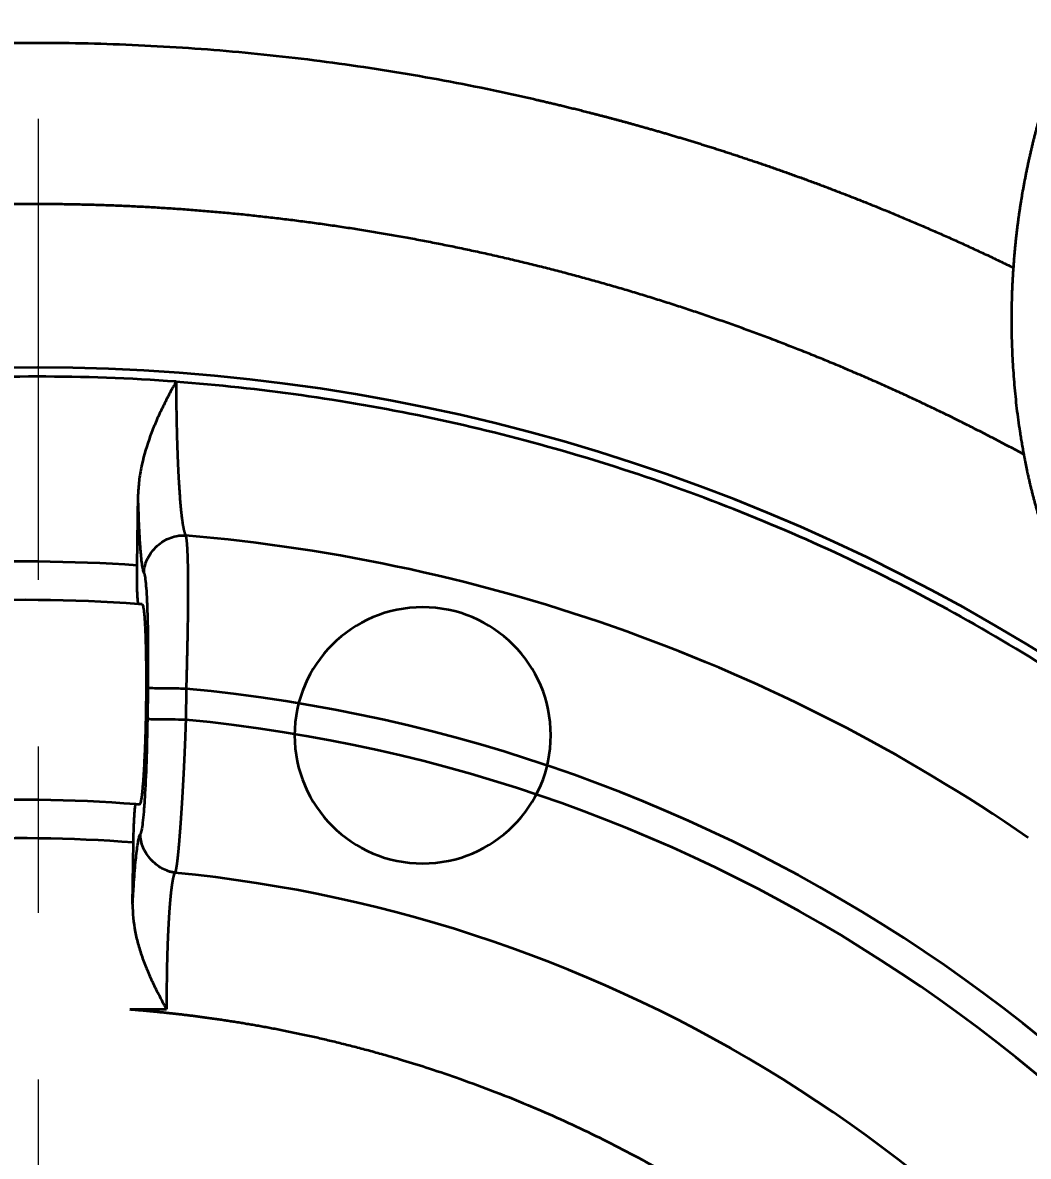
# Model space of a CAD drawing. Header units: millimetres. Extents: x -742 to 742, y -525 to 525.
# Drawn here: x -275.53 to -236.27, y 191.76 to 236.01 of the extents above; entities that cross this region are included whole.
import ezdxf

# ---------------------------------------------------------------- set-up
doc = ezdxf.new("R2010")
doc.units = ezdxf.units.MM
doc.linetypes.add('PHANTOM', pattern=[50.5, 18, -6.5, 6.5, -6.5, 6.5, -6.5])
doc.linetypes.add('点画线', pattern=[18, 12, -2, 2, -2])
doc.layers.get('0').update_dxf_attribs({"lineweight": 18})
for name, color, linetype, lineweight in [('中心线层', 1, '点画线', 18), ('尺寸线层', 3, 'Continuous', 18), ('粗实线层', 7, 'Continuous', 35)]:
    doc.layers.add(name, color=color, linetype=linetype, lineweight=lineweight)
doc.styles.add('标准', font='', dxfattribs={"width": 0.667})
doc.styles.get('标准').set_extended_font_data('宋体')
doc.dimstyles.new('标准', dxfattribs={"dimscale": 3, "dimtxt": 3.5, "dimasz": 4, "dimexe": 2, "dimexo": 0, "dimtad": 1, "dimdsep": 46, "dimtxsty": '标准', "dimblk": '_CAXARROW', "dimcen": 0, "dimdle": 6, "dimazin": 2, "dimtfac": 0.707107, "dimtdec": 3, "dimtmove": 2, "dimatfit": 3, "dimfxl": 1, "dimfrac": 2, "dimtolj": 1, "dimarcsym": 1})

# ---------------------------------------------------------------- blocks, each defined once
blk = doc.blocks.new('*X13')
at = {"layer": '尺寸线层', "color": 0, "lineweight": 18}
blk.add_line((-124.916, 358.193), (-25.307, 358.193), dxfattribs=at)
at = {"layer": '尺寸线层', "color": 0, "lineweight": 18, "insert": (-32.77, 365.23), "char_height": 10.5, "width": 29.85047, "attachment_point": 5, "line_spacing_factor": 1.15057, "style": '标准'}
blk.add_mtext('\\T1.1;210', dxfattribs=at)
blk = doc.blocks.new('_CAXARROW')
blk.add_hatch(color=0).paths.add_polyline_path([(0, 0), (-1, 0.125), (-1, -0.125)], flags=0)

msp = doc.modelspace()

# ---------------------------------------------------------------- linework, layer by layer
at = {"layer": '中心线层', "linetype": 'PHANTOM'}
msp.add_line((-274.916, -88.741), (-274.916, 382.193), dxfattribs=at)
at = {"layer": '粗实线层'}
for p, q in [((-271.062, 214.825), (-271.025, 217.61)), ((-270.646, 210.031), (-270.663, 208.819)), ((-269.149, 210.011), (-269.165, 208.8)), ((-271.238, 201.609), (-271.206, 204.007))]:
    msp.add_line(p, q, dxfattribs=at)
for centre, radius, start, end in [((-274.93, 148.179), 74.366, 55.39145, 124.6427), ((-274.93, 148.179), 74.015, 85.82627, 94.23109), ((-274.93, 148.179), 68.058, 55.3913, 85.14552), ((-275.558, 148.206), 66.77, 86.13891, 92.79768), ((-275.558, 148.206), 65.27, 85.99849, 92.90321), ((-259.916, 208.193), 5, 0, 180), ((-274.93, 148.179), 62.102, 27.64927, 84.65842), ((-274.93, 148.179), 60.894, 28.24627, 84.5674), ((-259.916, 208.193), 5, 180, 0), ((-275.558, 148.206), 57.47, 85.55819, 93.13304), ((-275.558, 148.206), 55.97, 85.5401, 93.1041), ((-274.93, 148.179), 54.914, 31.6545, 84.4159)]:
    msp.add_arc(centre, radius, start, end, dxfattribs=at)
msp.add_ellipse((-275.562, 148.16), major_axis=(4.511, 57.339), ratio=0.999596, start_param=6.281867, end_param=6.28417, dxfattribs=at)
for points, degree, knots in [([(-313.014, 226.419), (-312.97, 226.441), (-312.87, 226.489), (-312.701, 226.571), (-312.495, 226.671), (-312.25, 226.788), (-311.968, 226.922), (-311.647, 227.072), (-311.288, 227.239), (-310.891, 227.421), (-310.455, 227.618), (-309.979, 227.83), (-309.464, 228.055), (-308.91, 228.294), (-308.315, 228.544), (-307.681, 228.806), (-307.005, 229.079), (-306.289, 229.36), (-305.531, 229.65), (-304.731, 229.948), (-303.889, 230.251), (-303.005, 230.559), (-302.078, 230.871), (-301.108, 231.184), (-300.095, 231.499), (-299.038, 231.813), (-297.936, 232.124), (-296.791, 232.431), (-295.601, 232.733), (-294.116, 233.087), (-292.354, 233.471), (-290.334, 233.861), (-288.333, 234.198), (-286.351, 234.485), (-284.391, 234.722), (-282.453, 234.912), (-280.539, 235.057), (-278.649, 235.158), (-276.785, 235.216), (-274.897, 235.235), (-272.975, 235.211), (-271.013, 235.143), (-269.053, 235.031), (-267.095, 234.874), (-265.142, 234.673), (-263.194, 234.429), (-261.252, 234.14), (-259.317, 233.807), (-257.39, 233.431), (-256.089, 233.147), (-255.406, 232.989), (-255.338, 232.973), (-255.267, 232.957), (-255.195, 232.94), (-255.12, 232.922), (-255.043, 232.904), (-254.964, 232.886), (-254.883, 232.866), (-254.799, 232.847), (-254.714, 232.826), (-254.626, 232.805), (-254.537, 232.784), (-254.445, 232.761), (-254.351, 232.738), (-254.255, 232.715), (-254.157, 232.691), (-254.056, 232.666), (-253.954, 232.641), (-253.85, 232.615), (-253.743, 232.588), (-253.634, 232.561), (-253.523, 232.533), (-253.41, 232.504), (-253.295, 232.474), (-253.178, 232.444), (-253.059, 232.413), (-252.938, 232.382), (-252.814, 232.35), (-252.689, 232.317), (-252.561, 232.283), (-252.432, 232.248), (-252.3, 232.213), (-252.166, 232.177), (-252.03, 232.14), (-251.892, 232.102), (-251.752, 232.064), (-251.61, 232.024), (-251.466, 231.984), (-251.32, 231.943), (-251.172, 231.901), (-251.021, 231.858), (-250.869, 231.815), (-250.715, 231.77), (-250.558, 231.725), (-250.4, 231.679), (-250.239, 231.631), (-250.077, 231.583), (-249.912, 231.534), (-249.746, 231.484), (-249.577, 231.433), (-249.407, 231.381), (-249.234, 231.328), (-249.06, 231.274), (-248.883, 231.219), (-248.705, 231.163), (-248.524, 231.106), (-248.342, 231.047), (-248.157, 230.988), (-247.971, 230.928), (-247.782, 230.866), (-247.592, 230.804), (-247.4, 230.74), (-247.206, 230.675), (-247.009, 230.609), (-246.811, 230.542), (-246.611, 230.473), (-246.409, 230.404), (-246.205, 230.333), (-246, 230.261), (-245.792, 230.188), (-245.583, 230.113), (-245.371, 230.037), (-245.158, 229.96), (-244.943, 229.882), (-244.726, 229.802), (-244.507, 229.721), (-244.286, 229.638), (-244.063, 229.554), (-243.839, 229.469), (-243.613, 229.382), (-243.385, 229.294), (-243.155, 229.205), (-242.923, 229.114), (-242.69, 229.021), (-242.454, 228.927), (-242.217, 228.832), (-241.979, 228.734), (-241.738, 228.636), (-241.496, 228.536), (-241.252, 228.434), (-241.006, 228.331), (-240.759, 228.226), (-240.509, 228.119), (-240.259, 228.011), (-240.006, 227.901), (-239.752, 227.79), (-239.496, 227.676), (-239.239, 227.561), (-238.979, 227.445), (-238.719, 227.326), (-238.456, 227.206), (-238.192, 227.084), (-237.927, 226.96), (-237.66, 226.834), (-237.391, 226.706), (-237.121, 226.577), (-236.94, 226.49), (-236.85, 226.446)], 3, [0, 0, 0, 0, 0.146208, 0.333993, 0.563355, 0.834294, 1.146811, 1.500906, 1.896581, 2.333835, 2.81267, 3.333086, 3.895085, 4.498667, 5.143833, 5.830586, 6.558925, 7.328853, 8.140371, 8.99348, 9.888182, 10.824479, 11.802373, 12.821865, 13.882957, 14.985652, 16.129951, 17.315857, 18.543372, 19.812498, 21.896557, 23.953236, 25.982524, 27.984409, 29.958878, 31.905923, 33.825531, 35.717694, 37.582401, 39.419644, 41.383211, 43.346736, 45.310218, 47.273655, 49.237047, 51.200393, 53.163692, 55.126943, 57.090145, 59.053298, 59.121298, 59.191505, 59.263917, 59.338535, 59.415359, 59.494389, 59.575625, 59.659067, 59.744716, 59.83257, 59.92263, 60.014896, 60.109367, 60.206045, 60.304929, 60.406019, 60.509315, 60.614817, 60.722525, 60.832439, 60.944559, 61.058885, 61.175416, 61.294154, 61.415098, 61.538248, 61.663604, 61.791166, 61.920934, 62.052908, 62.187088, 62.323475, 62.462067, 62.602865, 62.74587, 62.89108, 63.038497, 63.188119, 63.339948, 63.493983, 63.650224, 63.808671, 63.969325, 64.132184, 64.29725, 64.464521, 64.633999, 64.805684, 64.979574, 65.155671, 65.333974, 65.514483, 65.697198, 65.88212, 66.069247, 66.258582, 66.450122, 66.643869, 66.839822, 67.037981, 67.238347, 67.440919, 67.645698, 67.852683, 68.061874, 68.273272, 68.486876, 68.702687, 68.920704, 69.140927, 69.363358, 69.587994, 69.814837, 70.043887, 70.275144, 70.508606, 70.744276, 70.982152, 71.222235, 71.464524, 71.70902, 71.955723, 72.204633, 72.455749, 72.709072, 72.964602, 73.222338, 73.482282, 73.744432, 74.008789, 74.275353, 74.544124, 74.815102, 75.088287, 75.363679, 75.641277, 75.921083, 76.203096, 76.487316, 76.773743, 77.062377, 77.353218, 77.646266, 77.941522, 78.238985, 78.538655, 78.840532, 78.840532, 78.840532, 78.840532]), ([(-236.85, 226.446), (-236.848, 226.47), (-236.844, 226.519), (-236.839, 226.592), (-236.834, 226.666), (-236.828, 226.739), (-236.822, 226.812), (-236.816, 226.886), (-236.81, 226.959), (-236.803, 227.033), (-236.797, 227.106), (-236.79, 227.18), (-236.783, 227.253), (-236.776, 227.327), (-236.768, 227.401), (-236.761, 227.475), (-236.753, 227.549), (-236.745, 227.622), (-236.737, 227.696), (-236.728, 227.77), (-236.719, 227.844), (-236.711, 227.918), (-236.702, 227.993), (-236.692, 228.067), (-236.683, 228.141), (-236.673, 228.215), (-236.663, 228.29), (-236.653, 228.364), (-236.643, 228.439), (-236.632, 228.513), (-236.622, 228.588), (-236.611, 228.663), (-236.6, 228.737), (-236.588, 228.812), (-236.577, 228.887), (-236.565, 228.962), (-236.553, 229.037), (-236.541, 229.112), (-236.528, 229.187), (-236.516, 229.263), (-236.503, 229.338), (-236.49, 229.413), (-236.476, 229.489), (-236.463, 229.564), (-236.449, 229.64), (-236.435, 229.716), (-236.421, 229.791), (-236.406, 229.867), (-236.392, 229.943), (-236.377, 230.019), (-236.362, 230.095), (-236.346, 230.171), (-236.331, 230.247), (-236.315, 230.324), (-236.294, 230.425), (-236.267, 230.552), (-236.234, 230.703), (-236.2, 230.854), (-236.165, 231.005), (-236.13, 231.155), (-236.094, 231.305), (-236.058, 231.455), (-236.02, 231.605), (-235.982, 231.754), (-235.943, 231.903), (-235.904, 232.051), (-235.864, 232.2), (-235.823, 232.347), (-235.781, 232.495), (-235.739, 232.642), (-235.695, 232.789), (-235.652, 232.935), (-235.607, 233.081), (-235.561, 233.227), (-235.515, 233.372), (-235.468, 233.517), (-235.421, 233.662), (-235.372, 233.806), (-235.323, 233.95), (-235.273, 234.093), (-235.239, 234.188), (-235.222, 234.236)], 3, [0, 0, 0, 0, 0.072744, 0.145548, 0.218414, 0.291343, 0.364336, 0.437396, 0.510523, 0.583719, 0.656986, 0.730325, 0.803738, 0.877227, 0.950792, 1.024436, 1.098161, 1.171967, 1.245858, 1.319833, 1.393896, 1.468048, 1.54229, 1.616624, 1.691053, 1.765578, 1.840201, 1.914923, 1.989747, 2.064674, 2.139707, 2.214847, 2.290096, 2.365457, 2.44093, 2.516519, 2.592225, 2.66805, 2.743996, 2.820065, 2.896259, 2.972577, 3.049021, 3.12559, 3.202284, 3.279103, 3.356049, 3.43312, 3.510317, 3.587641, 3.665091, 3.742667, 3.82037, 3.898199, 3.976155, 4.131295, 4.286348, 4.441314, 4.596191, 4.75098, 4.905678, 5.060285, 5.2148, 5.369222, 5.523549, 5.677783, 5.831926, 5.985984, 6.139959, 6.293858, 6.447683, 6.60144, 6.755133, 6.908767, 7.062347, 7.215879, 7.369365, 7.522813, 7.676228, 7.829614, 7.982977, 7.982977, 7.982977, 7.982977]), ([(-236.441, 219.152), (-238.694, 220.368), (-243.269, 222.485), (-245.616, 223.398), (-250.271, 225.209), (-255.145, 226.441), (-260, 227.667), (-264.961, 228.292), (-269.942, 228.92), (-274.921, 228.927), (-279.912, 228.933), (-289.832, 227.698), (-294.678, 226.465), (-299.52, 225.233), (-304.224, 223.392), (-308.914, 221.556), (-313.421, 219.133)], 2, [0, 0, 0, 5.014613, 10.029227, 10.029227, 20.058454, 20.058454, 30.087681, 30.087681, 40.116908, 40.116908, 50.146135, 60.175362, 60.175362, 70.204589, 70.204589, 80.233816, 80.233816, 80.233816]), ([(-236.441, 219.152), (-236.448, 219.189), (-236.462, 219.263), (-236.489, 219.413), (-236.522, 219.6), (-236.56, 219.825), (-236.607, 220.126), (-236.662, 220.503), (-236.739, 221.108), (-236.814, 221.868), (-236.882, 222.786), (-236.919, 223.709), (-236.922, 224.471), (-236.914, 225.078), (-236.903, 225.458), (-236.89, 225.762), (-236.88, 225.953), (-236.871, 226.105), (-236.865, 226.219), (-236.859, 226.313), (-236.853, 226.389), (-236.851, 226.427), (-236.85, 226.446)], 3, [0, 0, 0, 0, 0.114454, 0.228907, 0.457814, 0.68672, 0.915627, 1.373441, 1.831254, 2.746881, 3.662509, 4.578136, 5.493763, 5.951576, 6.40939, 6.638297, 6.867204, 6.981657, 7.09611, 7.210564, 7.26779, 7.325017, 7.325017, 7.325017, 7.325017]), ([(-269.543, 221.997), (-269.567, 221.955), (-269.614, 221.868), (-269.708, 221.696), (-269.87, 221.392), (-270.091, 220.954), (-270.34, 220.422), (-270.626, 219.698), (-270.851, 218.957), (-270.986, 218.197), (-271.018, 217.807), (-271.025, 217.61)], 3, [0, 0, 0, 0, 0.146092, 0.292184, 0.584368, 1.168735, 1.753103, 2.33747, 3.506205, 4.090573, 4.67494, 4.67494, 4.67494, 4.67494]), ([(-232.899, 209.087), (-234.247, 210.017), (-235.626, 210.903), (-238.439, 212.58), (-239.874, 213.372), (-242.793, 214.86), (-244.277, 215.555), (-247.288, 216.845), (-248.815, 217.44), (-251.905, 218.528), (-253.468, 219.02), (-256.623, 219.9), (-258.215, 220.288), (-261.422, 220.957), (-263.037, 221.238), (-266.281, 221.693), (-267.91, 221.866), (-269.544, 221.986)], 3, [0, 0, 0, 0, 4.913453, 4.913453, 9.826907, 9.826907, 14.74036, 14.74036, 19.653813, 19.653813, 24.567266, 24.567266, 29.48072, 29.48072, 34.394173, 34.394173, 39.307626, 39.307626, 39.307626, 39.307626]), ([(-269.543, 221.997), (-269.543, 221.984), (-269.543, 221.957), (-269.543, 221.917), (-269.543, 221.876), (-269.543, 221.835), (-269.542, 221.794), (-269.542, 221.752), (-269.542, 221.711), (-269.542, 221.669), (-269.541, 221.626), (-269.541, 221.584), (-269.541, 221.541), (-269.54, 221.498), (-269.54, 221.455), (-269.54, 221.412), (-269.539, 221.368), (-269.539, 221.324), (-269.538, 221.28), (-269.538, 221.235), (-269.537, 221.191), (-269.537, 221.146), (-269.536, 221.101), (-269.536, 221.056), (-269.535, 221.01), (-269.534, 220.964), (-269.534, 220.919), (-269.533, 220.872), (-269.532, 220.826), (-269.531, 220.78), (-269.531, 220.733), (-269.53, 220.686), (-269.529, 220.639), (-269.528, 220.592), (-269.527, 220.545), (-269.526, 220.497), (-269.525, 220.449), (-269.524, 220.402), (-269.523, 220.354), (-269.522, 220.305), (-269.521, 220.257), (-269.52, 220.209), (-269.519, 220.16), (-269.518, 220.112), (-269.516, 220.063), (-269.515, 220.014), (-269.514, 219.965), (-269.513, 219.916), (-269.511, 219.867), (-269.51, 219.817), (-269.509, 219.768), (-269.507, 219.718), (-269.506, 219.669), (-269.504, 219.619), (-269.503, 219.57), (-269.501, 219.52), (-269.499, 219.47), (-269.498, 219.42), (-269.496, 219.371), (-269.494, 219.321), (-269.493, 219.271), (-269.491, 219.221), (-269.489, 219.171), (-269.487, 219.121), (-269.485, 219.072), (-269.483, 219.022), (-269.481, 218.972), (-269.479, 218.922), (-269.477, 218.873), (-269.475, 218.823), (-269.473, 218.773), (-269.471, 218.724), (-269.469, 218.674), (-269.466, 218.625), (-269.464, 218.576), (-269.462, 218.527), (-269.459, 218.478), (-269.457, 218.429), (-269.454, 218.38), (-269.452, 218.332), (-269.449, 218.283), (-269.446, 218.235), (-269.444, 218.187), (-269.441, 218.139), (-269.438, 218.091), (-269.435, 218.044), (-269.43, 217.968), (-269.424, 217.864), (-269.415, 217.737), (-269.407, 217.616), (-269.398, 217.501), (-269.39, 217.391), (-269.381, 217.287), (-269.373, 217.188), (-269.364, 217.095), (-269.356, 217.006), (-269.347, 216.922), (-269.339, 216.844), (-269.331, 216.77), (-269.322, 216.7), (-269.314, 216.635), (-269.306, 216.574), (-269.298, 216.517), (-269.29, 216.463), (-269.282, 216.414), (-269.274, 216.368), (-269.266, 216.326), (-269.258, 216.286), (-269.251, 216.25), (-269.243, 216.217), (-269.236, 216.187), (-269.229, 216.159), (-269.222, 216.133), (-269.216, 216.11), (-269.209, 216.089), (-269.203, 216.07), (-269.197, 216.054), (-269.191, 216.038), (-269.186, 216.025), (-269.18, 216.013), (-269.175, 216.002), (-269.172, 215.996), (-269.17, 215.993)], 3, [0, 0, 0, 0, 0.027698, 0.055581, 0.083649, 0.111902, 0.14034, 0.168963, 0.197771, 0.226764, 0.255942, 0.285305, 0.314853, 0.344586, 0.374504, 0.404608, 0.434896, 0.46537, 0.496028, 0.526872, 0.5579, 0.589114, 0.620513, 0.652097, 0.683866, 0.71582, 0.74796, 0.780284, 0.812793, 0.845488, 0.878368, 0.911433, 0.944682, 0.978118, 1.011738, 1.045543, 1.079533, 1.113709, 1.148069, 1.182615, 1.217346, 1.252262, 1.287363, 1.322649, 1.358121, 1.393777, 1.429618, 1.465645, 1.501857, 1.538254, 1.574836, 1.611603, 1.648555, 1.685693, 1.723015, 1.760523, 1.798215, 1.836093, 1.874156, 1.912404, 1.950837, 1.989455, 2.028258, 2.067247, 2.10642, 2.145779, 2.185322, 2.225051, 2.264965, 2.305064, 2.345348, 2.385817, 2.426471, 2.46731, 2.508335, 2.549544, 2.590939, 2.632518, 2.674283, 2.716232, 2.758367, 2.800687, 2.843192, 2.885882, 2.928757, 2.971817, 3.015062, 3.138762, 3.260251, 3.379528, 3.496595, 3.611451, 3.724097, 3.834533, 3.942758, 4.048774, 4.15258, 4.254177, 4.353564, 4.450743, 4.545712, 4.638472, 4.729023, 4.817366, 4.9035, 4.987426, 5.069143, 5.148652, 5.225953, 5.301046, 5.373931, 5.444608, 5.513077, 5.579339, 5.643392, 5.705239, 5.764878, 5.822309, 5.877534, 5.930551, 5.981362, 6.029966, 6.029966, 6.029966, 6.029966]), ([(-232.696, 209.569), (-233.38, 210.716), (-233.972, 211.905), (-234.262, 212.487), (-234.507, 213.038), (-234.763, 213.612), (-234.997, 214.214), (-235.238, 214.83), (-235.462, 215.487), (-235.689, 216.149), (-235.873, 216.776), (-236.231, 217.995), (-236.441, 219.152)], 2, [0, 0, 0, 2.585249, 2.585249, 3.877874, 3.877874, 5.170499, 5.170499, 6.463123, 6.463123, 7.755748, 7.755748, 10.340998, 10.340998, 10.340998]), ([(-270.794, 214.529), (-270.798, 214.538), (-270.804, 214.557), (-270.817, 214.602), (-270.839, 214.696), (-270.87, 214.876), (-270.898, 215.116), (-270.919, 215.343), (-270.933, 215.529), (-270.948, 215.733), (-270.966, 216.027), (-270.986, 216.435), (-271.004, 216.895), (-271.015, 217.244), (-271.021, 217.451), (-271.023, 217.557), (-271.025, 217.61)], 3, [0, 0, 0, 0, 0.096723, 0.193446, 0.386893, 0.773785, 1.160678, 1.354124, 1.54757, 1.741016, 1.934463, 2.321355, 2.708248, 2.901694, 2.998417, 3.09514, 3.09514, 3.09514, 3.09514]), ([(-270.794, 214.529), (-270.792, 214.629), (-270.764, 214.826), (-270.62, 215.201), (-270.365, 215.53), (-270.036, 215.779), (-269.763, 215.915), (-269.519, 215.98), (-269.345, 215.997), (-269.245, 215.998), (-269.195, 215.995), (-269.17, 215.993)], 3, [0, 0, 0, 0, 0.302449, 0.604898, 1.209795, 1.512244, 1.814693, 2.117141, 2.268366, 2.343978, 2.41959, 2.41959, 2.41959, 2.41959]), ([(-269.17, 215.993), (-269.17, 215.992), (-269.169, 215.988), (-269.168, 215.983), (-269.166, 215.978), (-269.165, 215.972), (-269.163, 215.966), (-269.162, 215.96), (-269.16, 215.954), (-269.159, 215.947), (-269.157, 215.94), (-269.156, 215.932), (-269.155, 215.925), (-269.153, 215.917), (-269.152, 215.909), (-269.15, 215.9), (-269.149, 215.892), (-269.148, 215.883), (-269.146, 215.873), (-269.145, 215.863), (-269.144, 215.853), (-269.142, 215.843), (-269.141, 215.833), (-269.14, 215.822), (-269.138, 215.81), (-269.137, 215.799), (-269.136, 215.787), (-269.134, 215.775), (-269.133, 215.762), (-269.132, 215.749), (-269.131, 215.736), (-269.129, 215.723), (-269.128, 215.709), (-269.127, 215.695), (-269.126, 215.68), (-269.124, 215.665), (-269.123, 215.65), (-269.122, 215.635), (-269.121, 215.619), (-269.12, 215.602), (-269.118, 215.586), (-269.117, 215.569), (-269.116, 215.552), (-269.115, 215.534), (-269.114, 215.516), (-269.113, 215.497), (-269.112, 215.479), (-269.111, 215.459), (-269.11, 215.44), (-269.109, 215.42), (-269.108, 215.4), (-269.107, 215.379), (-269.106, 215.358), (-269.105, 215.337), (-269.104, 215.315), (-269.103, 215.293), (-269.102, 215.27), (-269.101, 215.247), (-269.1, 215.224), (-269.099, 215.2), (-269.098, 215.176), (-269.097, 215.152), (-269.097, 215.127), (-269.096, 215.102), (-269.095, 215.076), (-269.094, 215.05), (-269.094, 215.024), (-269.093, 214.997), (-269.092, 214.97), (-269.091, 214.942), (-269.091, 214.914), (-269.09, 214.885), (-269.089, 214.857), (-269.089, 214.827), (-269.088, 214.798), (-269.088, 214.767), (-269.087, 214.737), (-269.086, 214.706), (-269.086, 214.675), (-269.085, 214.643), (-269.085, 214.611), (-269.085, 214.578), (-269.084, 214.545), (-269.084, 214.512), (-269.083, 214.478), (-269.083, 214.444), (-269.083, 214.409), (-269.082, 214.374), (-269.082, 214.339), (-269.082, 214.303), (-269.081, 214.267), (-269.081, 214.23), (-269.081, 214.193), (-269.081, 214.155), (-269.08, 214.117), (-269.08, 214.079), (-269.08, 214.04), (-269.08, 213.995), (-269.08, 213.944), (-269.08, 213.887), (-269.08, 213.829), (-269.08, 213.771), (-269.08, 213.712), (-269.08, 213.652), (-269.08, 213.592), (-269.081, 213.531), (-269.081, 213.47), (-269.081, 213.408), (-269.082, 213.345), (-269.082, 213.282), (-269.083, 213.219), (-269.084, 213.155), (-269.084, 213.091), (-269.085, 213.026), (-269.086, 212.961), (-269.087, 212.895), (-269.087, 212.828), (-269.088, 212.762), (-269.089, 212.695), (-269.09, 212.627), (-269.091, 212.559), (-269.092, 212.491), (-269.093, 212.422), (-269.095, 212.353), (-269.096, 212.284), (-269.097, 212.214), (-269.098, 212.144), (-269.1, 212.073), (-269.101, 212.002), (-269.102, 211.931), (-269.104, 211.86), (-269.105, 211.788), (-269.107, 211.716), (-269.108, 211.644), (-269.11, 211.571), (-269.112, 211.499), (-269.113, 211.426), (-269.115, 211.353), (-269.117, 211.279), (-269.118, 211.206), (-269.12, 211.132), (-269.122, 211.058), (-269.124, 210.984), (-269.125, 210.909), (-269.127, 210.835), (-269.129, 210.761), (-269.131, 210.686), (-269.133, 210.611), (-269.135, 210.536), (-269.137, 210.461), (-269.139, 210.386), (-269.141, 210.311), (-269.143, 210.236), (-269.145, 210.161), (-269.147, 210.086), (-269.148, 210.036), (-269.149, 210.011)], 3, [0, 0, 0, 0, 0.026335, 0.052773, 0.079313, 0.105954, 0.132698, 0.159543, 0.186491, 0.213541, 0.240693, 0.267946, 0.295302, 0.32276, 0.35032, 0.377982, 0.405746, 0.433612, 0.461581, 0.489651, 0.517823, 0.546098, 0.574474, 0.602953, 0.631533, 0.660216, 0.689, 0.717887, 0.746876, 0.775967, 0.80516, 0.834455, 0.863852, 0.893351, 0.922953, 0.952656, 0.982461, 1.012369, 1.042379, 1.07249, 1.102704, 1.13302, 1.163438, 1.193958, 1.22458, 1.255304, 1.28613, 1.317059, 1.348089, 1.379222, 1.410456, 1.441793, 1.473232, 1.504773, 1.536416, 1.568161, 1.600008, 1.631957, 1.664008, 1.696162, 1.728417, 1.760775, 1.793234, 1.825796, 1.85846, 1.891226, 1.924094, 1.957064, 1.990136, 2.02331, 2.056586, 2.089965, 2.123445, 2.157028, 2.190712, 2.224499, 2.258388, 2.292379, 2.326472, 2.360667, 2.394964, 2.429363, 2.463864, 2.498467, 2.533173, 2.56798, 2.60289, 2.637901, 2.673015, 2.70823, 2.743548, 2.778968, 2.81449, 2.850114, 2.88584, 2.921668, 2.957598, 2.99363, 3.045255, 3.09688, 3.148505, 3.20013, 3.251754, 3.303379, 3.355004, 3.406628, 3.458252, 3.509877, 3.561501, 3.613125, 3.664749, 3.716373, 3.767997, 3.81962, 3.871244, 3.922867, 3.974491, 4.026114, 4.077737, 4.12936, 4.180983, 4.232606, 4.284229, 4.335851, 4.387474, 4.439096, 4.490718, 4.54234, 4.593962, 4.645584, 4.697206, 4.748828, 4.800449, 4.85207, 4.903691, 4.955312, 5.006933, 5.058554, 5.110175, 5.161795, 5.213416, 5.265036, 5.316656, 5.368276, 5.419896, 5.471515, 5.523135, 5.574754, 5.626373, 5.677992, 5.729611, 5.78123, 5.832848, 5.884467, 5.936085, 5.987703, 5.987703, 5.987703, 5.987703]), ([(-271.003, 213.317), (-271.008, 213.318), (-271.013, 213.328), (-271.021, 213.357), (-271.023, 213.369), (-271.026, 213.391), (-271.027, 213.399), (-271.03, 213.415), (-271.031, 213.424), (-271.036, 213.472), (-271.04, 213.518), (-271.044, 213.587), (-271.045, 213.601), (-271.047, 213.63), (-271.048, 213.646), (-271.05, 213.693), (-271.052, 213.726), (-271.056, 213.83), (-271.058, 213.906), (-271.06, 214.009), (-271.061, 214.03), (-271.061, 214.072), (-271.062, 214.094), (-271.063, 214.159), (-271.064, 214.247), (-271.064, 214.34), (-271.064, 214.41), (-271.064, 214.434), (-271.064, 214.482), (-271.064, 214.506), (-271.064, 214.627), (-271.063, 214.726), (-271.062, 214.825)], 3, [0, 0, 0, 0, 0.18923, 0.18923, 0.283846, 0.283846, 0.331153, 0.331153, 0.378461, 0.378461, 0.567691, 0.567691, 0.614999, 0.614999, 0.662307, 0.662307, 0.756922, 0.756922, 0.946152, 0.946152, 0.99346, 0.99346, 1.040767, 1.040767, 1.135383, 1.229998, 1.229998, 1.277305, 1.277305, 1.324613, 1.324613, 1.513843, 1.513843, 1.513843, 1.513843]), ([(-270.794, 214.529), (-270.791, 214.52), (-270.784, 214.5), (-270.771, 214.446), (-270.748, 214.32), (-270.718, 214.053), (-270.688, 213.606), (-270.665, 213.045), (-270.648, 212.385), (-270.639, 211.65), (-270.638, 210.857), (-270.643, 210.306), (-270.646, 210.031)], 3, [0, 0, 0, 0, 0.140841, 0.281682, 0.563364, 1.126728, 1.690091, 2.253455, 2.816819, 3.380183, 3.943547, 4.506911, 4.506911, 4.506911, 4.506911]), ([(-270.871, 213.308), (-270.864, 213.307), (-270.858, 213.301), (-270.845, 213.274), (-270.832, 213.236), (-270.82, 213.173), (-270.813, 213.126), (-270.811, 213.116), (-270.808, 213.096), (-270.807, 213.085), (-270.803, 213.053), (-270.8, 213.029), (-270.792, 212.955), (-270.781, 212.845), (-270.771, 212.714), (-270.764, 212.607), (-270.761, 212.552), (-270.758, 212.493), (-270.756, 212.453), (-270.755, 212.433), (-270.749, 212.331), (-270.742, 212.158), (-270.732, 211.875), (-270.727, 211.67), (-270.724, 211.537), (-270.724, 211.51), (-270.722, 211.455), (-270.722, 211.428), (-270.72, 211.345), (-270.72, 211.289), (-270.717, 211.12), (-270.714, 210.89), (-270.713, 210.65), (-270.713, 210.467), (-270.712, 210.374), (-270.713, 210.28), (-270.713, 210.217), (-270.713, 210.186), (-270.713, 210.028), (-270.714, 209.902), (-270.716, 209.649), (-270.717, 209.522), (-270.721, 209.267), (-270.723, 209.139), (-270.726, 208.947), (-270.727, 208.883), (-270.73, 208.756), (-270.731, 208.693), (-270.736, 208.505), (-270.742, 208.258), (-270.75, 208.018), (-270.756, 207.841), (-270.758, 207.782), (-270.762, 207.695), (-270.763, 207.666), (-270.765, 207.608), (-270.771, 207.466), (-270.782, 207.219), (-270.792, 207.015), (-270.803, 206.818), (-270.809, 206.723), (-270.817, 206.609), (-270.818, 206.587), (-270.821, 206.542), (-270.826, 206.477), (-270.83, 206.414), (-270.84, 206.293), (-270.853, 206.141), (-270.866, 206.011), (-270.876, 205.92), (-270.879, 205.892), (-270.884, 205.85), (-270.886, 205.837), (-270.889, 205.811), (-270.891, 205.798), (-270.9, 205.737), (-270.913, 205.652), (-270.927, 205.591), (-270.937, 205.554), (-270.941, 205.543), (-270.948, 205.525), (-270.951, 205.517), (-270.962, 205.499), (-270.968, 205.493), (-270.975, 205.493)], 3, [0, 0, 0, 0, 0.245485, 0.245485, 0.49097, 0.736456, 0.736456, 0.797827, 0.797827, 0.859198, 0.859198, 0.981941, 0.981941, 1.227426, 1.472911, 1.472911, 1.595654, 1.657025, 1.657025, 1.718397, 1.718397, 1.963882, 2.209367, 2.454852, 2.454852, 2.516223, 2.516223, 2.577595, 2.577595, 2.700337, 2.700337, 2.945823, 3.191308, 3.191308, 3.31405, 3.375422, 3.375422, 3.436793, 3.436793, 3.682278, 3.682278, 3.927763, 3.927763, 4.173249, 4.173249, 4.295991, 4.295991, 4.418734, 4.418734, 4.664219, 4.909704, 4.909704, 5.032447, 5.032447, 5.093818, 5.093818, 5.15519, 5.400675, 5.64616, 5.64616, 5.891645, 5.891645, 5.953016, 5.953016, 6.014388, 6.13713, 6.13713, 6.382616, 6.628101, 6.628101, 6.750843, 6.750843, 6.812215, 6.812215, 6.873586, 6.873586, 7.119071, 7.364556, 7.364556, 7.487299, 7.487299, 7.610042, 7.610042, 7.855527, 7.855527, 7.855527, 7.855527]), ([(-269.149, 210.011), (-269.244, 210.012), (-269.338, 210.013), (-269.525, 210.016), (-269.616, 210.017), (-269.793, 210.019), (-269.877, 210.02), (-270.037, 210.023), (-270.112, 210.024), (-270.25, 210.025), (-270.313, 210.026), (-270.423, 210.028), (-270.471, 210.028), (-270.55, 210.029), (-270.582, 210.03), (-270.628, 210.03), (-270.641, 210.031), (-270.646, 210.031)], 3, [0, 0, 0, 0, 0.187242, 0.187242, 0.374485, 0.374485, 0.561727, 0.561727, 0.74897, 0.74897, 0.936212, 0.936212, 1.123455, 1.123455, 1.310697, 1.310697, 1.49794, 1.49794, 1.49794, 1.49794]), ([(-270.663, 208.819), (-270.67, 208.25), (-270.697, 207.127), (-270.751, 205.936), (-270.805, 205.194), (-270.848, 204.76), (-270.885, 204.512), (-270.912, 204.403), (-270.927, 204.361), (-270.935, 204.346), (-270.939, 204.34)], 3, [0, 0, 0, 0, 1.123718, 2.247436, 2.809295, 3.371154, 3.933013, 4.213942, 4.354407, 4.494872, 4.494872, 4.494872, 4.494872]), ([(-269.165, 208.8), (-269.165, 208.786), (-269.166, 208.76), (-269.167, 208.721), (-269.169, 208.682), (-269.17, 208.642), (-269.171, 208.603), (-269.173, 208.564), (-269.174, 208.525), (-269.175, 208.486), (-269.177, 208.447), (-269.178, 208.408), (-269.18, 208.369), (-269.181, 208.33), (-269.183, 208.292), (-269.184, 208.253), (-269.185, 208.214), (-269.187, 208.175), (-269.188, 208.137), (-269.19, 208.098), (-269.191, 208.06), (-269.193, 208.022), (-269.194, 207.983), (-269.196, 207.945), (-269.198, 207.907), (-269.199, 207.869), (-269.201, 207.831), (-269.202, 207.793), (-269.204, 207.755), (-269.206, 207.717), (-269.207, 207.679), (-269.209, 207.642), (-269.21, 207.604), (-269.212, 207.567), (-269.214, 207.529), (-269.215, 207.492), (-269.217, 207.455), (-269.219, 207.417), (-269.22, 207.38), (-269.222, 207.343), (-269.224, 207.307), (-269.225, 207.27), (-269.227, 207.233), (-269.229, 207.196), (-269.231, 207.16), (-269.232, 207.124), (-269.234, 207.087), (-269.236, 207.051), (-269.238, 207.015), (-269.239, 206.979), (-269.241, 206.943), (-269.243, 206.907), (-269.245, 206.872), (-269.246, 206.836), (-269.248, 206.8), (-269.25, 206.765), (-269.252, 206.73), (-269.254, 206.695), (-269.255, 206.66), (-269.257, 206.625), (-269.259, 206.59), (-269.261, 206.555), (-269.263, 206.521), (-269.264, 206.486), (-269.266, 206.452), (-269.268, 206.418), (-269.27, 206.384), (-269.272, 206.35), (-269.274, 206.316), (-269.275, 206.282), (-269.277, 206.249), (-269.279, 206.215), (-269.281, 206.182), (-269.283, 206.149), (-269.285, 206.116), (-269.287, 206.083), (-269.289, 206.05), (-269.29, 206.017), (-269.292, 205.985), (-269.294, 205.952), (-269.296, 205.92), (-269.298, 205.888), (-269.3, 205.856), (-269.302, 205.824), (-269.304, 205.792), (-269.305, 205.761), (-269.307, 205.729), (-269.309, 205.698), (-269.311, 205.667), (-269.313, 205.636), (-269.315, 205.605), (-269.317, 205.574), (-269.319, 205.544), (-269.321, 205.513), (-269.322, 205.483), (-269.324, 205.453), (-269.326, 205.423), (-269.328, 205.393), (-269.33, 205.363), (-269.332, 205.334), (-269.334, 205.305), (-269.336, 205.275), (-269.338, 205.246), (-269.339, 205.217), (-269.341, 205.189), (-269.343, 205.16), (-269.345, 205.132), (-269.347, 205.103), (-269.349, 205.075), (-269.351, 205.047), (-269.353, 205.02), (-269.354, 204.992), (-269.356, 204.964), (-269.358, 204.937), (-269.36, 204.91), (-269.362, 204.883), (-269.364, 204.856), (-269.366, 204.829), (-269.368, 204.803), (-269.369, 204.777), (-269.371, 204.75), (-269.373, 204.724), (-269.375, 204.699), (-269.377, 204.673), (-269.379, 204.647), (-269.381, 204.622), (-269.382, 204.597), (-269.384, 204.572), (-269.386, 204.547), (-269.388, 204.522), (-269.39, 204.498), (-269.392, 204.474), (-269.393, 204.449), (-269.395, 204.426), (-269.397, 204.402), (-269.399, 204.378), (-269.401, 204.355), (-269.403, 204.331), (-269.404, 204.308), (-269.406, 204.285), (-269.408, 204.262), (-269.41, 204.24), (-269.412, 204.217), (-269.413, 204.195), (-269.415, 204.173), (-269.417, 204.151), (-269.419, 204.13), (-269.421, 204.108), (-269.422, 204.087), (-269.424, 204.065), (-269.426, 204.044), (-269.428, 204.024), (-269.429, 204.003), (-269.431, 203.982), (-269.433, 203.962), (-269.435, 203.942), (-269.436, 203.922), (-269.438, 203.902), (-269.44, 203.883), (-269.442, 203.863), (-269.443, 203.844), (-269.445, 203.825), (-269.447, 203.806), (-269.448, 203.788), (-269.45, 203.769), (-269.452, 203.751), (-269.454, 203.733), (-269.455, 203.715), (-269.457, 203.697), (-269.459, 203.679), (-269.46, 203.662), (-269.462, 203.644), (-269.464, 203.627), (-269.465, 203.611), (-269.467, 203.594), (-269.469, 203.577), (-269.47, 203.561), (-269.472, 203.545), (-269.474, 203.529), (-269.475, 203.513), (-269.477, 203.497), (-269.479, 203.482), (-269.48, 203.467), (-269.482, 203.452), (-269.483, 203.437), (-269.485, 203.422), (-269.487, 203.407), (-269.488, 203.393), (-269.49, 203.379), (-269.491, 203.365), (-269.493, 203.351), (-269.495, 203.337), (-269.496, 203.324), (-269.498, 203.311), (-269.499, 203.298), (-269.501, 203.285), (-269.502, 203.272), (-269.504, 203.259), (-269.505, 203.247), (-269.507, 203.235), (-269.509, 203.223), (-269.51, 203.211), (-269.512, 203.199), (-269.513, 203.188), (-269.515, 203.177), (-269.516, 203.165), (-269.518, 203.155), (-269.519, 203.144), (-269.521, 203.133), (-269.522, 203.123), (-269.524, 203.113), (-269.525, 203.103), (-269.527, 203.093), (-269.528, 203.083), (-269.53, 203.073), (-269.531, 203.064), (-269.533, 203.055), (-269.534, 203.046), (-269.535, 203.037), (-269.537, 203.029), (-269.538, 203.02), (-269.54, 203.012), (-269.541, 203.004), (-269.543, 202.996), (-269.544, 202.988), (-269.546, 202.98), (-269.547, 202.973), (-269.548, 202.966), (-269.55, 202.959), (-269.551, 202.952), (-269.553, 202.945), (-269.554, 202.939), (-269.555, 202.932), (-269.557, 202.926), (-269.558, 202.92), (-269.56, 202.914), (-269.561, 202.908), (-269.562, 202.903), (-269.564, 202.898), (-269.565, 202.892), (-269.566, 202.887), (-269.568, 202.883), (-269.569, 202.878), (-269.57, 202.874), (-269.572, 202.869), (-269.573, 202.865), (-269.574, 202.861), (-269.576, 202.857), (-269.577, 202.854), (-269.578, 202.85), (-269.58, 202.847), (-269.581, 202.844), (-269.582, 202.841), (-269.584, 202.838), (-269.585, 202.835), (-269.586, 202.833), (-269.586, 202.833)], 3, [0, 0, 0, 0, 0.026354, 0.052686, 0.078995, 0.105282, 0.131547, 0.157789, 0.184009, 0.210207, 0.236383, 0.262536, 0.288667, 0.314776, 0.340863, 0.366927, 0.392969, 0.418989, 0.444987, 0.470962, 0.496915, 0.522846, 0.548755, 0.574641, 0.600506, 0.626348, 0.652167, 0.677965, 0.703741, 0.729494, 0.755225, 0.780934, 0.806621, 0.832285, 0.857927, 0.883548, 0.909146, 0.934721, 0.960275, 0.985807, 1.011316, 1.036803, 1.062268, 1.087711, 1.113132, 1.138531, 1.163908, 1.189262, 1.214594, 1.239904, 1.265193, 1.290459, 1.315702, 1.340924, 1.366124, 1.391302, 1.416457, 1.44159, 1.466702, 1.491791, 1.516858, 1.541903, 1.566926, 1.591927, 1.616906, 1.641863, 1.666798, 1.691711, 1.716601, 1.74147, 1.766317, 1.791141, 1.815944, 1.840724, 1.865483, 1.890219, 1.914934, 1.939626, 1.964297, 1.988945, 2.013572, 2.038176, 2.062759, 2.087319, 2.111858, 2.136374, 2.160869, 2.185341, 2.209792, 2.23422, 2.258627, 2.283012, 2.307374, 2.331715, 2.356034, 2.380331, 2.404606, 2.428859, 2.45309, 2.477299, 2.501486, 2.525651, 2.549795, 2.573916, 2.598016, 2.622093, 2.646149, 2.670183, 2.694195, 2.718184, 2.742153, 2.766099, 2.790023, 2.813925, 2.837806, 2.861665, 2.885501, 2.909316, 2.933109, 2.95688, 2.98063, 3.004357, 3.028063, 3.051746, 3.075408, 3.099048, 3.122667, 3.146263, 3.169838, 3.19339, 3.216921, 3.24043, 3.263917, 3.287383, 3.310826, 3.334248, 3.357648, 3.381026, 3.404383, 3.427717, 3.45103, 3.474321, 3.49759, 3.520838, 3.544063, 3.567267, 3.590449, 3.61361, 3.636748, 3.659865, 3.68296, 3.706033, 3.729085, 3.752114, 3.775122, 3.798109, 3.821073, 3.844016, 3.866937, 3.889836, 3.912714, 3.93557, 3.958404, 3.981217, 4.004007, 4.026776, 4.049524, 4.072249, 4.094953, 4.117635, 4.140296, 4.162935, 4.185552, 4.208147, 4.230721, 4.253273, 4.275804, 4.298312, 4.3208, 4.343265, 4.365709, 4.388131, 4.410531, 4.43291, 4.455267, 4.477603, 4.499917, 4.522209, 4.54448, 4.566729, 4.588956, 4.611162, 4.633346, 4.655509, 4.67765, 4.699769, 4.721867, 4.743943, 4.765997, 4.78803, 4.810041, 4.832031, 4.853999, 4.875946, 4.897871, 4.919774, 4.941656, 4.963517, 4.985355, 5.007173, 5.028968, 5.050742, 5.072495, 5.094226, 5.115935, 5.137623, 5.15929, 5.180935, 5.202558, 5.22416, 5.24574, 5.267299, 5.288836, 5.310352, 5.331846, 5.353319, 5.37477, 5.3962, 5.417608, 5.438995, 5.460361, 5.481705, 5.503027, 5.524328, 5.545607, 5.566865, 5.588102, 5.609317, 5.630511, 5.651683, 5.672834, 5.693963, 5.715071, 5.736158, 5.757223, 5.778266, 5.799289, 5.820289, 5.841269, 5.862227, 5.883163, 5.904079, 5.924973, 5.945845, 5.966696, 5.987526, 5.987526, 5.987526, 5.987526]), ([(-271.206, 204.007), (-271.204, 204.106), (-271.203, 204.203), (-271.199, 204.347), (-271.198, 204.395), (-271.196, 204.465), (-271.195, 204.489), (-271.194, 204.536), (-271.193, 204.559), (-271.189, 204.672), (-271.185, 204.758), (-271.18, 204.86), (-271.179, 204.88), (-271.177, 204.92), (-271.176, 204.939), (-271.173, 204.996), (-271.171, 205.033), (-271.164, 205.136), (-271.159, 205.198), (-271.153, 205.267), (-271.152, 205.28), (-271.149, 205.305), (-271.148, 205.317), (-271.144, 205.352), (-271.139, 205.393), (-271.134, 205.426), (-271.13, 205.447), (-271.128, 205.454), (-271.126, 205.466), (-271.124, 205.471), (-271.118, 205.495), (-271.112, 205.504), (-271.107, 205.504)], 3, [0, 0, 0, 0, 0.188204, 0.188204, 0.282306, 0.282306, 0.329356, 0.329356, 0.376407, 0.376407, 0.564611, 0.564611, 0.611662, 0.611662, 0.658713, 0.658713, 0.752815, 0.752815, 0.941019, 0.941019, 0.988069, 0.988069, 1.03512, 1.03512, 1.129222, 1.223324, 1.223324, 1.270375, 1.270375, 1.317426, 1.317426, 1.50563, 1.50563, 1.50563, 1.50563]), ([(-271.238, 201.609), (-271.232, 201.709), (-271.221, 201.905), (-271.199, 202.275), (-271.17, 202.698), (-271.134, 203.142), (-271.096, 203.52), (-271.058, 203.831), (-271.019, 204.074), (-270.986, 204.219), (-270.959, 204.3), (-270.946, 204.329), (-270.939, 204.34)], 3, [0, 0, 0, 0, 0.172208, 0.344415, 0.68883, 1.033245, 1.37766, 1.722075, 2.06649, 2.410905, 2.583113, 2.75532, 2.75532, 2.75532, 2.75532]), ([(-269.586, 202.833), (-269.63, 202.837), (-269.717, 202.851), (-269.889, 202.898), (-270.18, 203.028), (-270.549, 203.33), (-270.809, 203.73), (-270.92, 204.077), (-270.94, 204.253), (-270.939, 204.34)], 3, [0, 0, 0, 0, 0.137084, 0.274168, 0.548336, 1.096671, 1.645007, 1.919175, 2.193343, 2.193343, 2.193343, 2.193343]), ([(-269.586, 202.833), (-269.587, 202.832), (-269.589, 202.83), (-269.591, 202.827), (-269.593, 202.823), (-269.596, 202.82), (-269.598, 202.816), (-269.601, 202.812), (-269.603, 202.807), (-269.605, 202.803), (-269.608, 202.798), (-269.61, 202.793), (-269.612, 202.788), (-269.615, 202.782), (-269.617, 202.777), (-269.619, 202.771), (-269.621, 202.764), (-269.624, 202.758), (-269.626, 202.751), (-269.628, 202.744), (-269.631, 202.737), (-269.633, 202.73), (-269.635, 202.722), (-269.638, 202.715), (-269.64, 202.706), (-269.642, 202.698), (-269.644, 202.69), (-269.647, 202.681), (-269.649, 202.672), (-269.651, 202.663), (-269.654, 202.653), (-269.656, 202.644), (-269.658, 202.634), (-269.66, 202.624), (-269.663, 202.614), (-269.665, 202.603), (-269.667, 202.592), (-269.669, 202.581), (-269.672, 202.57), (-269.674, 202.559), (-269.676, 202.547), (-269.678, 202.536), (-269.68, 202.524), (-269.683, 202.511), (-269.685, 202.499), (-269.687, 202.486), (-269.689, 202.473), (-269.691, 202.46), (-269.693, 202.447), (-269.696, 202.434), (-269.698, 202.42), (-269.7, 202.406), (-269.702, 202.392), (-269.704, 202.378), (-269.706, 202.363), (-269.709, 202.348), (-269.711, 202.333), (-269.713, 202.318), (-269.715, 202.303), (-269.717, 202.287), (-269.719, 202.272), (-269.721, 202.256), (-269.723, 202.24), (-269.725, 202.223), (-269.727, 202.207), (-269.729, 202.19), (-269.731, 202.173), (-269.734, 202.156), (-269.736, 202.139), (-269.738, 202.122), (-269.74, 202.104), (-269.742, 202.086), (-269.744, 202.068), (-269.746, 202.05), (-269.748, 202.032), (-269.75, 202.013), (-269.752, 201.995), (-269.754, 201.976), (-269.755, 201.957), (-269.757, 201.937), (-269.759, 201.918), (-269.761, 201.898), (-269.763, 201.879), (-269.765, 201.859), (-269.767, 201.839), (-269.769, 201.818), (-269.771, 201.798), (-269.773, 201.777), (-269.775, 201.756), (-269.776, 201.735), (-269.778, 201.714), (-269.78, 201.693), (-269.782, 201.672), (-269.784, 201.65), (-269.786, 201.628), (-269.787, 201.606), (-269.789, 201.584), (-269.791, 201.562), (-269.793, 201.54), (-269.795, 201.517), (-269.796, 201.494), (-269.798, 201.472), (-269.8, 201.449), (-269.802, 201.425), (-269.803, 201.402), (-269.805, 201.379), (-269.807, 201.355), (-269.808, 201.331), (-269.81, 201.307), (-269.812, 201.283), (-269.813, 201.259), (-269.815, 201.235), (-269.817, 201.21), (-269.818, 201.186), (-269.82, 201.161), (-269.821, 201.136), (-269.823, 201.111), (-269.825, 201.086), (-269.826, 201.061), (-269.828, 201.036), (-269.829, 201.01), (-269.831, 200.984), (-269.832, 200.959), (-269.834, 200.933), (-269.835, 200.907), (-269.837, 200.881), (-269.838, 200.854), (-269.84, 200.828), (-269.841, 200.801), (-269.843, 200.775), (-269.844, 200.748), (-269.845, 200.721), (-269.847, 200.694), (-269.848, 200.667), (-269.85, 200.64), (-269.851, 200.613), (-269.852, 200.585), (-269.854, 200.558), (-269.855, 200.53), (-269.856, 200.502), (-269.857, 200.475), (-269.859, 200.447), (-269.86, 200.419), (-269.861, 200.391), (-269.863, 200.362), (-269.864, 200.334), (-269.865, 200.306), (-269.866, 200.277), (-269.867, 200.248), (-269.869, 200.22), (-269.87, 200.191), (-269.871, 200.162), (-269.872, 200.133), (-269.873, 200.104), (-269.874, 200.075), (-269.875, 200.046), (-269.876, 200.016), (-269.877, 199.987), (-269.878, 199.957), (-269.88, 199.928), (-269.881, 199.898), (-269.882, 199.868), (-269.883, 199.839), (-269.883, 199.809), (-269.884, 199.779), (-269.885, 199.749), (-269.886, 199.719), (-269.887, 199.688), (-269.888, 199.658), (-269.889, 199.628), (-269.89, 199.598), (-269.891, 199.567), (-269.892, 199.537), (-269.892, 199.506), (-269.893, 199.475), (-269.894, 199.445), (-269.895, 199.414), (-269.896, 199.383), (-269.896, 199.352), (-269.897, 199.321), (-269.898, 199.29), (-269.898, 199.259), (-269.899, 199.228), (-269.9, 199.197), (-269.9, 199.166), (-269.901, 199.135), (-269.902, 199.104), (-269.902, 199.072), (-269.903, 199.041), (-269.903, 199.01), (-269.904, 198.978), (-269.905, 198.947), (-269.905, 198.915), (-269.906, 198.884), (-269.906, 198.852), (-269.906, 198.82), (-269.907, 198.789), (-269.907, 198.757), (-269.908, 198.725), (-269.908, 198.693), (-269.909, 198.662), (-269.909, 198.63), (-269.909, 198.598), (-269.91, 198.566), (-269.91, 198.534), (-269.91, 198.502), (-269.91, 198.47), (-269.911, 198.438), (-269.911, 198.406), (-269.911, 198.374), (-269.911, 198.342), (-269.912, 198.31), (-269.912, 198.278), (-269.912, 198.246), (-269.912, 198.214), (-269.912, 198.182), (-269.912, 198.15), (-269.912, 198.118), (-269.912, 198.086), (-269.912, 198.054), (-269.912, 198.021), (-269.912, 197.989), (-269.912, 197.957), (-269.912, 197.925), (-269.912, 197.893), (-269.912, 197.861), (-269.912, 197.828), (-269.912, 197.796), (-269.912, 197.764), (-269.912, 197.732), (-269.912, 197.7), (-269.911, 197.668), (-269.911, 197.636), (-269.911, 197.603), (-269.911, 197.571), (-269.91, 197.539), (-269.91, 197.518), (-269.91, 197.507)], 3, [0, 0, 0, 0, 0.024307, 0.0486, 0.072879, 0.097145, 0.121396, 0.145633, 0.169856, 0.194065, 0.218261, 0.242442, 0.266609, 0.290763, 0.314903, 0.339028, 0.36314, 0.387238, 0.411322, 0.435393, 0.459449, 0.483492, 0.507521, 0.531536, 0.555537, 0.579524, 0.603498, 0.627458, 0.651404, 0.675337, 0.699255, 0.72316, 0.747052, 0.770929, 0.794793, 0.818644, 0.84248, 0.866303, 0.890113, 0.913909, 0.937691, 0.961459, 0.985214, 1.008956, 1.032684, 1.056398, 1.080099, 1.103786, 1.12746, 1.15112, 1.174767, 1.1984, 1.22202, 1.245627, 1.26922, 1.292799, 1.316366, 1.339918, 1.363458, 1.386984, 1.410496, 1.433996, 1.457482, 1.480954, 1.504414, 1.52786, 1.551292, 1.574712, 1.598118, 1.621511, 1.644891, 1.668257, 1.69161, 1.71495, 1.738277, 1.761591, 1.784891, 1.808178, 1.831453, 1.854714, 1.877961, 1.901196, 1.924418, 1.947627, 1.970822, 1.994005, 2.017174, 2.04033, 2.063474, 2.086604, 2.109721, 2.132826, 2.155917, 2.178995, 2.202061, 2.225113, 2.248153, 2.27118, 2.294193, 2.317194, 2.340182, 2.363157, 2.386119, 2.409069, 2.432005, 2.454929, 2.47784, 2.500738, 2.523623, 2.546496, 2.569356, 2.592203, 2.615037, 2.637858, 2.660667, 2.683463, 2.706247, 2.729017, 2.751775, 2.774521, 2.797254, 2.819974, 2.842681, 2.865376, 2.888058, 2.910728, 2.933385, 2.95603, 2.978661, 3.001281, 3.023888, 3.046482, 3.069064, 3.091633, 3.11419, 3.136734, 3.159266, 3.181786, 3.204293, 3.226787, 3.249269, 3.271739, 3.294196, 3.316641, 3.339074, 3.361494, 3.383902, 3.406297, 3.42868, 3.451051, 3.473409, 3.495756, 3.51809, 3.540411, 3.56272, 3.585017, 3.607302, 3.629575, 3.651835, 3.674083, 3.696319, 3.718543, 3.740754, 3.762954, 3.785141, 3.807316, 3.829479, 3.851629, 3.873768, 3.895895, 3.918009, 3.940111, 3.962201, 3.98428, 4.006346, 4.0284, 4.050442, 4.072472, 4.094489, 4.116495, 4.138489, 4.160471, 4.182441, 4.204399, 4.226345, 4.248279, 4.270201, 4.292111, 4.314009, 4.335896, 4.35777, 4.379633, 4.401483, 4.423322, 4.445149, 4.466964, 4.488767, 4.510558, 4.532338, 4.554106, 4.575861, 4.597605, 4.619338, 4.641058, 4.662767, 4.684464, 4.706149, 4.727823, 4.749484, 4.771134, 4.792773, 4.814399, 4.836014, 4.857617, 4.879209, 4.900789, 4.922357, 4.943913, 4.965458, 4.986992, 5.008513, 5.030023, 5.051522, 5.073009, 5.094484, 5.115947, 5.1374, 5.15884, 5.180269, 5.201686, 5.223092, 5.244487, 5.26587, 5.287241, 5.308601, 5.329949, 5.351286, 5.351286, 5.351286, 5.351286]), ([(-271.238, 201.609), (-271.242, 201.242), (-271.206, 200.883), (-271.105, 200.351), (-271.063, 200.175), (-270.99, 199.913), (-270.963, 199.826), (-270.908, 199.652), (-270.878, 199.566), (-270.786, 199.309), (-270.72, 199.139), (-270.612, 198.888), (-270.576, 198.805), (-270.5, 198.639), (-270.461, 198.557), (-270.343, 198.31), (-270.26, 198.148), (-270.134, 197.906), (-270.091, 197.825), (-270.027, 197.704), (-270.006, 197.664), (-269.975, 197.603), (-269.965, 197.583), (-269.945, 197.542), (-269.935, 197.521), (-269.926, 197.5)], 3, [0, 0, 0, 0, 1.090213, 1.090213, 1.635319, 1.635319, 1.907873, 1.907873, 2.180426, 2.180426, 2.725532, 2.725532, 2.998086, 2.998086, 3.270639, 3.270639, 3.815745, 3.815745, 4.088299, 4.088299, 4.224575, 4.224575, 4.292714, 4.292714, 4.360852, 4.360852, 4.360852, 4.360852]), ([(-271.35, 197.499), (-270.992, 197.501), (-270.635, 197.507), (-270.569, 197.508), (-269.91, 197.507)], 2, [0, 0, 0, 0.720158, 0.720158, 1.440316, 1.440316, 1.440316]), ([(-271.35, 197.499), (-271.313, 197.496), (-271.237, 197.49), (-271.12, 197.481), (-271, 197.471), (-270.876, 197.46), (-270.748, 197.449), (-270.616, 197.437), (-270.48, 197.424), (-270.34, 197.411), (-270.196, 197.397), (-270.048, 197.382), (-269.896, 197.366), (-269.74, 197.349), (-269.581, 197.332), (-269.417, 197.313), (-269.249, 197.294), (-269.078, 197.273), (-268.903, 197.251), (-268.723, 197.228), (-268.54, 197.205), (-268.353, 197.179), (-268.162, 197.153), (-267.968, 197.125), (-267.769, 197.096), (-267.567, 197.066), (-267.361, 197.034), (-267.151, 197.001), (-266.937, 196.966), (-266.719, 196.929), (-266.498, 196.891), (-266.272, 196.851), (-266.043, 196.81), (-265.811, 196.766), (-265.574, 196.721), (-265.334, 196.674), (-265.09, 196.625), (-264.843, 196.573), (-264.592, 196.52), (-264.337, 196.465), (-264.079, 196.407), (-263.817, 196.347), (-263.551, 196.285), (-263.282, 196.22), (-263.01, 196.153), (-262.734, 196.084), (-262.454, 196.011), (-262.171, 195.936), (-261.885, 195.859), (-261.595, 195.778), (-261.302, 195.695), (-261.005, 195.609), (-260.453, 195.445), (-259.598, 195.177), (-258.394, 194.769), (-257.048, 194.271), (-255.695, 193.723), (-254.385, 193.147), (-253.165, 192.57), (-251.957, 191.957), (-250.834, 191.348), (-249.751, 190.725), (-248.663, 190.063), (-247.461, 189.286), (-246.253, 188.452), (-245.09, 187.597), (-244.016, 186.76), (-242.979, 185.905), (-241.893, 184.96), (-240.81, 183.959), (-239.778, 182.943), (-238.912, 182.043), (-238.264, 181.336), (-237.782, 180.793), (-237.421, 180.377), (-237.084, 179.98), (-236.77, 179.602), (-236.479, 179.244), (-236.209, 178.907), (-235.96, 178.591), (-235.732, 178.297), (-235.525, 178.025), (-235.337, 177.775), (-235.168, 177.548), (-235.018, 177.344), (-234.886, 177.163), (-234.805, 177.05), (-234.767, 176.998)], 3, [0, 0, 0, 0, 0.112632, 0.229268, 0.349906, 0.474547, 0.60319, 0.735836, 0.872485, 1.013136, 1.15779, 1.306446, 1.459104, 1.615764, 1.776427, 1.941092, 2.109759, 2.282428, 2.4591, 2.639773, 2.824448, 3.013125, 3.205804, 3.402485, 3.603168, 3.807853, 4.01654, 4.229228, 4.445918, 4.66661, 4.891304, 5.119999, 5.352697, 5.589396, 5.830096, 6.074799, 6.323503, 6.576209, 6.832917, 7.093627, 7.358338, 7.627051, 7.899766, 8.176483, 8.457201, 8.741922, 9.030644, 9.323369, 9.620095, 9.920823, 10.225554, 10.534286, 10.84702, 11.953138, 13.223644, 14.658542, 16.257839, 17.60199, 18.95154, 20.306484, 21.666819, 22.782352, 24.055762, 25.487042, 27.076184, 28.456279, 29.818158, 31.161826, 32.487287, 34.13635, 35.584993, 36.833207, 37.880981, 38.461377, 39.012038, 39.532963, 40.024153, 40.485608, 40.917328, 41.319315, 41.691567, 42.034085, 42.34687, 42.629921, 42.883239, 43.106822, 43.300672, 43.300672, 43.300672, 43.300672])]:
    msp.add_open_spline(points, degree=degree, knots=knots, dxfattribs=at)
for points in [[(-270.871, 213.308), (-270.915, 213.311), (-270.959, 213.314), (-271.003, 213.317)], [(-269.165, 208.8), (-269.355, 208.802), (-269.728, 208.806), (-270.207, 208.812), (-270.551, 208.817), (-270.653, 208.819), (-270.663, 208.819)]]:
    msp.add_open_spline(points, degree=3, dxfattribs=at)

# ---------------------------------------------------------------- dimensions: what is measured, and where the dimension line sits
at = {"layer": '尺寸线层', "lineweight": 18}
dim = msp.add_ordinate_dim(feature_location=(-124.916, 358.193), offset=(92.146, 0), dtype=0, origin=(-274.916, 148.193), dimstyle='标准', override={"dimsah": 1, "dimclre": 0, "dimtfill": 1, "dimtzin": 8}, dxfattribs=at)
dim.commit()
dim.dimension.update_dxf_attribs({"geometry": '*X13', "text_midpoint": (-32.77, 365.23)})

doc.saveas('drawing.dxf')
